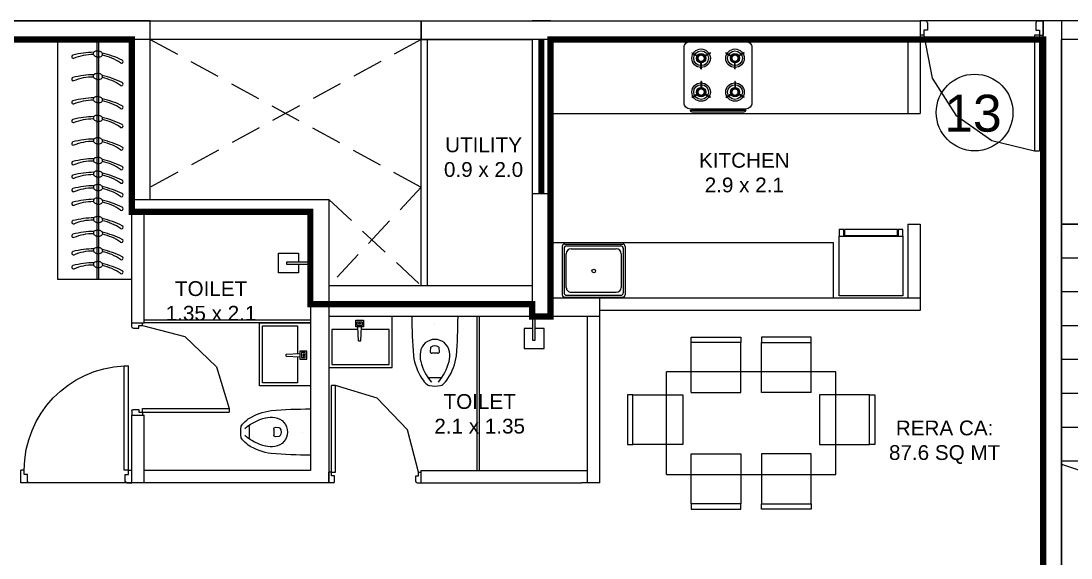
# Model space of a CAD drawing. Header units: inches. Extents: x 27644242 to 29761523, y -859349 to 216979.
# Drawn here: x 29040520 to 29049045, y -401904 to -397543 of the extents above; entities that cross this region are included whole.
import ezdxf

# ---------------------------------------------------------------- set-up
doc = ezdxf.new("R2010")
doc.units = ezdxf.units.IN
doc.header["$MEASUREMENT"] = 0
doc.set_wipeout_variables(frame=1)
doc.linetypes.add('DASHED2', pattern=[0.375, 0.25, -0.125])
doc.linetypes.add('HIDDEN', pattern=[0.375, 0.25, -0.125])
doc.layers.get('Defpoints').update_dxf_attribs({"color": 8})
for name, color, linetype, lineweight in [('AHC-A-DUCT', 14, 'HIDDEN', 5), ('DOOR', 4, 'Continuous', 0), ('DOORS', 1, 'Continuous', 9), ('ELEVATION', 40, 'Continuous', 13), ('FURN', 250, 'Continuous', 0), ('WALL', 7, 'Continuous', 20), ('WINDOW', 162, 'Continuous', 13)]:
    doc.layers.add(name, color=color, linetype=linetype, lineweight=lineweight)
for name, color, linetype in [('KPA Elevation Line 3', 252, 'Continuous'), ('KPA General Plan Line', 1, 'Continuous'), ('KPA Glass', 152, 'Continuous'), ('KPA Stair Line', 253, 'Continuous'), ('KPA Text', 7, 'Continuous'), ('text', 7, 'Continuous')]:
    doc.layers.add(name, color=color, linetype=linetype)
doc.styles.add('AMITS', font='arial.ttf')
doc.styles.get("Standard").update_dxf_attribs({"font": 'swiss.ttf'})

# ---------------------------------------------------------------- blocks, each defined once
blk = doc.blocks.new('A$C69BC79EC')
for p, q in [((980, 3480), (230, 3230)), ((980, 1280), (980, 3480)), ((1730, 3230), (980, 3480)), ((2755, 3480), (2005, 3230)), ((2755, 1280), (2755, 3480)), ((3505, 3230), (2755, 3480))]:
    blk.add_line(p, q)
at = {"layer": 'KPA Elevation Line 3'}
for p, q in [((1730, 1280), (1730, 3480)), ((2005, 3480), (2005, 1280)), ((1730, 3205), (2005, 3205)), ((1730, 1280), (2005, 1280))]:
    blk.add_line(p, q, dxfattribs=at)
at = {"layer": 'KPA General Plan Line'}
blk.add_line((1730, -370), (230, -370), dxfattribs=at)
at = {"layer": 'KPA Glass', "ltscale": 500}
for p, q in [((2855, 4855), (755, 4855)), ((2855, 4780), (755, 4780)), ((2855, 4705), (755, 4705))]:
    blk.add_line(p, q, dxfattribs=at)
at = {"layer": 'KPA Stair Line', "ltscale": 500}
for p, q in [((1730, 3205), (1730, 4705)), ((2005, 3205), (2005, 4705)), ((1730, 1280), (1730, -220)), ((2005, 1280), (2005, -220))]:
    blk.add_line(p, q, dxfattribs=at)
at = {"layer": 'KPA Stair Line'}
for p, q in [((230, 3205), (1730, 3205)), ((2005, 3205), (3505, 3205)), ((230, 2930), (1730, 2930)), ((2005, 2930), (3505, 2930)), ((230, 2655), (1730, 2655)), ((2005, 2655), (3505, 2655)), ((230, 2380), (1730, 2380)), ((2005, 2380), (3505, 2380)), ((230, 2105), (1730, 2105)), ((2005, 2105), (3505, 2105)), ((230, 1830), (1730, 1830)), ((2005, 1830), (3505, 1830)), ((230, 1555), (1730, 1555)), ((2005, 1555), (3505, 1555)), ((230, 1280), (1730, 1280)), ((3505, 1280), (2005, 1280)), ((2005, 1280), (3505, 1280))]:
    blk.add_line(p, q, dxfattribs=at)
at = {"layer": 'WALL', "ltscale": 500}
for p, q in [((755, 4855), (80, 4855)), ((80, -370), (80, 4855)), ((755, 4705), (755, 4855)), ((2855, 4705), (2855, 4855)), ((3655, 4855), (2855, 4855)), ((3655, 4855), (3655, -370)), ((755, 4705), (230, 4705)), ((230, -370), (230, 4705)), ((3505, 4705), (2855, 4705)), ((3505, 4705), (3505, -220)), ((1730, -220), (3505, -220)), ((1730, -220), (1730, -370)), ((80, -370), (230, -370)), ((1730, -370), (3655, -370))]:
    blk.add_line(p, q, dxfattribs=at)
at = {"layer": 'KPA Text', "extrusion": (-0.021168, 5.594e-15, 0.999776)}
for s, p in [('DN', (-1022.8, 877.3, -17.5)), ('UP', (-1034.5, 2659.1, -55.2))]:
    blk.add_text(s, height=150, rotation=90, dxfattribs=at).set_placement(p)
blk = doc.blocks.new('KITCHEN')
at = {"layer": 'FURN'}
for p, q in [((-135610.4, 231798.9, 0), (-135610.4, 232190.1, 0)), ((-135596, 231813.3, 0), (-135596, 232175.7, 0)), ((-135119.8, 232209.5, 0), (-135591, 232209.5, 0)), ((-135134.2, 232195.1, 0), (-135576.6, 232195.1, 0)), ((-135171.7, 232170.8, 0), (-135539.1, 232170.8, 0)), ((-135114.8, 231813.3, 0), (-135114.8, 232175.7, 0)), ((-135100.4, 231798.9, 0), (-135100.4, 232190.1, 0)), ((-135577.9, 231857, 0), (-135577.9, 232131.9, 0)), ((-135132.8, 232131.9, 0), (-135132.8, 231857, 0)), ((-135171.7, 231818.2, 0), (-135539.1, 231818.2, 0)), ((-135119.8, 231779.5, 0), (-135591, 231779.5, 0)), ((-135134.2, 231793.9, 0), (-135576.6, 231793.9, 0))]:
    blk.add_line(p, q, dxfattribs=at)
blk.add_circle((-135356.3, 231997.3, 0), 14.6, dxfattribs=at)
for centre, radius, start, end in [((-135591, 232190.1, 0), 19.4, 89.99995, 179.99995), ((-135576.6, 232175.7, 0), 19.4, 89.99995, 179.99995), ((-135539.1, 232131.9, 0), 38.9, 89.99995, 179.99995), ((-135171.7, 232131.9, 0), 38.9, 359.99995, 89.99995), ((-135134.2, 232175.7, 0), 19.4, 359.99995, 89.99995), ((-135119.8, 232190.1, 0), 19.4, 359.99995, 89.99995), ((-135539.1, 231857, 0), 38.9, 179.99995, 269.99995), ((-135171.7, 231857, 0), 38.9, 269.99995, 359.99995), ((-135591, 231798.9, 0), 19.4, 180.00005, 270.00005), ((-135576.6, 231813.3, 0), 19.4, 180.00005, 270.00005), ((-135134.2, 231813.3, 0), 19.4, 270.00005, 0.00005), ((-135119.8, 231798.9, 0), 19.4, 270.00005, 0.00005)]:
    blk.add_arc(centre, radius, start, end, dxfattribs=at)
blk = doc.blocks.new('A$C3C731254-flat-1')
at = {"layer": 'FURN'}
for p, q in [((-77430.4, -2820), (-77430.7, -2801.7)), ((-77430.4, -2801.7), (-77317.9, -2797)), ((-77430.4, -2820), (-77317.9, -2824.7))]:
    blk.add_line(p, q, dxfattribs=at)
for points in [[(-77233.3, -3060.6), (-77647.7, -3060.6), (-77647.7, -2547.5), (-77233.3, -2547.5)], [(-77262.7, -2843), (-77262.7, -2778.3), (-77317.9, -2778.3), (-77317.9, -2843)], [(-77275, -2830.8), (-77275, -2790.5), (-77305.7, -2790.5), (-77305.7, -2830.8)], [(-77287.2, -2818.6), (-77287.2, -2802.7), (-77293.4, -2802.7), (-77293.4, -2818.6)]]:
    blk.add_lwpolyline(points, close=True, dxfattribs=at)
blk.add_lwpolyline([(-77338.5, -2823.8), (-77338.5, -3036.2), (-77623.2, -3036.2), (-77623.2, -2571.9), (-77338.5, -2571.9), (-77338.5, -2797.8)], dxfattribs=at)
blk = doc.blocks.new('A$C3D5F2F58')
at = {"color": 0, "linetype": 'ByBlock'}
blk.add_wipeout([(187.5, 0), (-187.5, 0), (-185.4, -124.8), (-182.6, -194.2), (-178.7, -263.3), (-175.9, -302), (-169.5, -348.6), (-150.7, -414.8), (-143.6, -432.7), (-131.4, -459.4), (-111.6, -495.4), (-106, -504.2), (-86.3, -529.7), (-71.8, -545.1), (-63.8, -552.7), (-55.8, -558), (-40.6, -562), (-22.7, -564.1), (3.1, -565), (29.6, -563.4), (46.7, -561), (55.8, -558), (74.2, -542.7), (100.9, -511.4), (135.4, -451.2), (158.3, -392.2), (171.2, -340), (178.9, -260.4), (185.1, -136.1), (187.4, -46)], dxfattribs=at)
for p, q in [((-187.5, 0), (187.5, 0)), ((0, -62.5), (0, -62.5)), ((-38.3, -282.4), (-35.8, -255.2)), ((35.8, -255.2), (38.3, -282.4)), ((-24.2, -298), (24.2, -298)), ((-42.5, -496.8), (42.5, -496.8))]:
    blk.add_line(p, q, dxfattribs=at)
at = {"color": 0, "linetype": 'ByBlock', "extrusion": (0, 0, -1)}
for centre, major_axis, ratio, start_param, end_param in [((3903, 5.3), (4087.6, 164.4), 0.940247, 3.100232, 3.182953), ((-3903, 5.4), (-4087.6, 164.4), 0.940247, 3.100232, 3.182953), ((0, -305.1), (84.4, 84.4), 1, 4.07333, 6.922251), ((-27.3, -256), (6.03, 6.03), 1, 4.01894, 4.852375), ((0, -292.3), (-38.2, 38.2), 1, 0.139988, 1.430816), ((27.3, -256), (6.03, 6.03), 1, -0.139979, 0.693472), ((275.8, -257.5), (321.4, 321.4), 1, 3.353441, 3.79389), ((86.9, -319.1), (146.6, 146.6), 1, 3.705861, 4.079165), ((-24.2, -283.7), (10, 10), 1, 2.356198, 4.018929), ((24.2, -283.7), (-10, 10), 1, 2.264265, 3.926995), ((-275.8, -257.5), (-321.4, 321.4), 1, 2.489302, 2.929752), ((-86.9, -319.1), (-146.6, 146.6), 1, 2.204028, 2.577331), ((326.3, -245.8), (-323.4, 323.4), 1, 4.816657, 5.23508), ((-326.3, -245.8), (-323.4, 323.4), 1, 2.618909, 3.037332), ((119.3, -350.5), (192.8, 192.8), 1, 3.092098, 3.328462), ((-42.5, -474.1), (16.1, 16.1), 1, 2.356198, 3.387836), ((42.5, -474.1), (16.1, 16.1), 1, 1.324559, 2.356198), ((-119.3, -350.5), (192.8, 192.8), 1, 1.383935, 1.620298), ((-40.9, -527.4), (24.1, 24.1), 1, 2.528301, 3.092099), ((0, -292.3), (-192.8, 192.8), 1, 3.75489, 4.099099), ((40.9, -527.4), (24.1, 24.1), 1, 1.620298, 2.184095)]:
    blk.add_ellipse(centre, major_axis=major_axis, ratio=ratio, start_param=start_param, end_param=end_param, dxfattribs=at)
blk = doc.blocks.new('A$C3E645E75')
at = {"extrusion": (0, 0, -1), "zscale": -0.9999999999999998, "rotation": 179.9999999999989}
blk.add_blockref('A$C3D5F2F58', (0, 0), dxfattribs=at)
blk = doc.blocks.new('gfff')
at = {"layer": 'FURN'}
for p, q in [((-394.7, 1839.6, 0), (206.2, 1839.8, 0)), ((-393.8, 1839.6, 0), (-393.8, -110.4, 0)), ((-125.4, 1839.7, 0), (-124.9, -110.3, 0)), ((-113.4, 1839.7, 0), (-112.9, -110.3, 0)), ((206.2, 1839.8, 0), (206.2, -110.2, 0)), ((-393.9, -110.4, 0), (207, -110.2, 0))]:
    blk.add_line(p, q, dxfattribs=at)
at = {"layer": 'FURN', "extrusion": (-6.40542e-09, 9.36485e-09, 1)}
for points in [[(-81.4, 1713, 0.144333), (-83, 1721.9, 0.107177), (-90.7, 1731.3, 0.077818), (-101.8, 1737.6, 0.065016), (-116.7, 1741.1, 0.065016), (-132, 1740.7, 0.077818), (-144.2, 1736.8, 0.107177), (-153.6, 1729.1, 0.144333), (-157, 1720.8, 0.144333), (-155.4, 1711.8, 0.107177), (-147.7, 1702.5, 0.077818), (-136.6, 1696.1, 0.065016), (-121.7, 1692.6, 0.065016), (-106.4, 1693, 0.077818), (-94.2, 1696.9, 0.107177), (-84.8, 1704.6, 0.144333)], [(-81.3, 1599.4, 0.144333), (-83, 1608.3, 0.107177), (-90.6, 1617.7, 0.077818), (-101.8, 1624, 0.065016), (-116.7, 1627.5, 0.065016), (-131.9, 1627.1, 0.077818), (-144.1, 1623.2, 0.107177), (-153.5, 1615.6, 0.144333), (-157, 1607.2, 0.144333), (-155.3, 1598.3, 0.107177), (-147.7, 1588.9, 0.077818), (-136.5, 1582.5, 0.065016), (-121.7, 1579, 0.065016), (-106.4, 1579.4, 0.077818), (-94.2, 1583.4, 0.107177), (-84.8, 1591, 0.144333)], [(-81.4, 1458.5, 0.144333), (-83, 1467.4, 0.107177), (-90.7, 1476.8, 0.077818), (-101.8, 1483.1, 0.065016), (-116.7, 1486.6, 0.065016), (-132, 1486.2, 0.077818), (-144.2, 1482.3, 0.107177), (-153.6, 1474.6, 0.144333), (-157, 1466.3, 0.144333), (-155.4, 1457.3, 0.107177), (-147.7, 1448, 0.077818), (-136.6, 1441.6, 0.065016), (-121.7, 1438.1, 0.065016), (-106.4, 1438.5, 0.077818), (-94.2, 1442.4, 0.107177), (-84.8, 1450.1, 0.144333)], [(-81.3, 1347.9, 0.144333), (-83, 1356.8, 0.107177), (-90.6, 1366.2, 0.077818), (-101.8, 1372.5, 0.065016), (-116.7, 1376, 0.065016), (-131.9, 1375.6, 0.077818), (-144.1, 1371.7, 0.107177), (-153.5, 1364.1, 0.144333), (-157, 1355.7, 0.144333), (-155.3, 1346.8, 0.107177), (-147.7, 1337.4, 0.077818), (-136.5, 1331, 0.065016), (-121.7, 1327.5, 0.065016), (-106.4, 1327.9, 0.077818), (-94.2, 1331.9, 0.107177), (-84.8, 1339.5, 0.144333)], [(-81.4, 1198, 0.144333), (-83, 1206.9, 0.107177), (-90.7, 1216.3, 0.077818), (-101.8, 1222.6, 0.065016), (-116.7, 1226.1, 0.065016), (-132, 1225.7, 0.077818), (-144.2, 1221.8, 0.107177), (-153.6, 1214.1, 0.144333), (-157, 1205.8, 0.144333), (-155.4, 1196.8, 0.107177), (-147.7, 1187.5, 0.077818), (-136.6, 1181.1, 0.065016), (-121.7, 1177.6, 0.065016), (-106.4, 1178, 0.077818), (-94.2, 1181.9, 0.107177), (-84.8, 1189.6, 0.144333)], [(-81.3, 1087.4, 0.144333), (-83, 1096.3, 0.107177), (-90.6, 1105.7, 0.077818), (-101.8, 1112, 0.065016), (-116.7, 1115.5, 0.065016), (-131.9, 1115.1, 0.077818), (-144.1, 1111.2, 0.107177), (-153.5, 1103.6, 0.144333), (-157, 1095.2, 0.144333), (-155.3, 1086.3, 0.107177), (-147.7, 1076.9, 0.077818), (-136.5, 1070.5, 0.065016), (-121.7, 1067, 0.065016), (-106.4, 1067.4, 0.077818), (-94.2, 1071.4, 0.107177), (-84.8, 1079, 0.144333)], [(-81.3, 978.6, 0.144333), (-82.9, 987.5, 0.107177), (-90.6, 996.9, 0.077818), (-101.7, 1003.2, 0.065016), (-116.6, 1006.8, 0.065016), (-131.9, 1006.3, 0.077818), (-144.1, 1002.4, 0.107177), (-153.5, 994.8, 0.144333), (-156.9, 986.4, 0.144333), (-155.3, 977.5, 0.107177), (-147.6, 968.1, 0.077818), (-136.5, 961.8, 0.065016), (-121.6, 958.2, 0.065016), (-106.3, 958.6, 0.077818), (-94.1, 962.6, 0.107177), (-84.7, 970.2, 0.144333)], [(-81.2, 868, 0.144333), (-82.9, 876.9, 0.107177), (-90.5, 886.3, 0.077818), (-101.7, 892.6, 0.065016), (-116.6, 896.2, 0.065016), (-131.8, 895.8, 0.077818), (-144, 891.8, 0.107177), (-153.4, 884.2, 0.144333), (-156.9, 875.8, 0.144333), (-155.2, 866.9, 0.107177), (-147.6, 857.5, 0.077818), (-136.4, 851.2, 0.065016), (-121.6, 847.6, 0.065016), (-106.3, 848.1, 0.077818), (-94.1, 852, 0.107177), (-84.7, 859.6, 0.144333)], [(-81.2, 708.6, 0.144333), (-82.8, 717.6, 0.107177), (-90.5, 726.9, 0.077818), (-101.6, 733.3, 0.065016), (-116.5, 736.8, 0.065016), (-131.8, 736.4, 0.077818), (-144, 732.5, 0.107177), (-153.4, 724.8, 0.144333), (-156.8, 716.4, 0.144333), (-155.2, 707.5, 0.107177), (-147.5, 698.1, 0.077818), (-136.4, 691.8, 0.065016), (-121.5, 688.3, 0.065016), (-106.2, 688.7, 0.077818), (-94, 692.6, 0.107177), (-84.6, 700.3, 0.144333)], [(-81.1, 526.4, 0.144333), (-82.7, 535.3, 0.107177), (-90.4, 544.7, 0.077818), (-101.5, 551, 0.065016), (-116.4, 554.6, 0.065016), (-131.7, 554.1, 0.077818), (-143.9, 550.2, 0.107177), (-153.3, 542.6, 0.144333), (-156.7, 534.2, 0.144333), (-155.1, 525.3, 0.107177), (-147.4, 515.9, 0.077818), (-136.3, 509.6, 0.065016), (-121.4, 506, 0.065016), (-106.1, 506.4, 0.077818), (-93.9, 510.4, 0.107177), (-84.5, 518, 0.144333)], [(-81, 374.1, 0.144333), (-82.7, 383.1, 0.107177), (-90.3, 392.4, 0.077818), (-101.5, 398.8, 0.065016), (-116.3, 402.3, 0.065016), (-131.6, 401.9, 0.077818), (-143.8, 398, 0.107177), (-153.2, 390.3, 0.144333), (-156.7, 381.9, 0.144333), (-155, 373, 0.107177), (-147.4, 363.6, 0.077818), (-136.2, 357.3, 0.065016), (-121.3, 353.8, 0.065016), (-106, 354.2, 0.077818), (-93.9, 358.1, 0.107177), (-84.5, 365.8, 0.144333)], [(-80.9, 185.9, 0.144333), (-82.6, 194.8, 0.107177), (-90.2, 204.2, 0.077818), (-101.4, 210.5, 0.065016), (-116.3, 214.1, 0.065016), (-131.5, 213.6, 0.077818), (-143.7, 209.7, 0.107177), (-153.1, 202.1, 0.144333), (-156.6, 193.7, 0.144333), (-154.9, 184.8, 0.107177), (-147.3, 175.4, 0.077818), (-136.1, 169.1, 0.065016), (-121.3, 165.5, 0.065016), (-106, 165.9, 0.077818), (-93.8, 169.9, 0.107177), (-84.4, 177.5, 0.144333)], [(-80.9, 3.6, 0.144333), (-82.5, 12.6, 0.107177), (-90.2, 21.9, 0.077818), (-101.3, 28.3, 0.065016), (-116.2, 31.8, 0.065016), (-131.5, 31.4, 0.077818), (-143.7, 27.5, 0.107177), (-153.1, 19.8, 0.144333), (-156.5, 11.4, 0.144333), (-154.8, 2.5, 0.107177), (-147.2, -6.9, 0.077818), (-136.1, -13.2, 0.065016), (-121.2, -16.7, 0.065016), (-105.9, -16.3, 0.077818), (-93.7, -12.4, 0.107177), (-84.3, -4.7, 0.144333)]]:
    blk.add_lwpolyline(points, format="xyb", close=True, dxfattribs=at)
for points in [[(-86.5, 1702.6, 0.057952), (84.1, 1725.9, 1.08017), (75.6, 1750.8, -0.102886), (-81.9, 1718.9, -0.821198)], [(-86.5, 1589.1, 0.057952), (84.2, 1612.3, 1.08017), (75.7, 1637.2, -0.102886), (-81.8, 1605.3, -0.821198)], [(-86.5, 1448.1, 0.057952), (84.1, 1471.4, 1.08017), (75.6, 1496.3, -0.102886), (-81.9, 1464.4, -0.821198)], [(-86.5, 1337.6, 0.057952), (84.2, 1360.8, 1.08017), (75.7, 1385.7, -0.102886), (-81.8, 1353.8, -0.821198)], [(-86.5, 1187.6, 0.057952), (84.1, 1210.9, 1.08017), (75.6, 1235.8, -0.102886), (-81.9, 1203.9, -0.821198)], [(-86.5, 1077.1, 0.057952), (84.2, 1100.3, 1.08017), (75.7, 1125.2, -0.102886), (-81.8, 1093.3, -0.821198)], [(-86.4, 968.3, 0.057952), (84.2, 991.5, 1.08017), (75.7, 1016.4, -0.102886), (-81.8, 984.5, -0.821198)], [(-86.4, 857.7, 0.057952), (84.3, 880.9, 1.08017), (75.8, 905.9, -0.102886), (-81.7, 873.9, -0.821198)], [(-86.3, 698.3, 0.057952), (84.3, 721.6, 1.08017), (75.8, 746.5, -0.102886), (-81.6, 714.5, -0.821198)], [(-86.2, 516.1, 0.057952), (84.4, 539.3, 1.08017), (75.9, 564.2, -0.102886), (-81.6, 532.3, -0.821198)], [(-86.1, 363.8, 0.057952), (84.5, 387.1, 1.08017), (76, 412, -0.102886), (-81.5, 380, -0.821198)], [(-86.1, 175.6, 0.057952), (84.6, 198.8, 1.08017), (76.1, 223.7, -0.102886), (-81.4, 191.8, -0.821198)], [(-86, -6.7, 0.057952), (84.6, 16.6, 1.08017), (76.1, 41.5, -0.102886), (-81.3, 9.5, -0.821198)]]:
    blk.add_lwpolyline(points, format="xyb", dxfattribs=at)
for centre, radius, start, end in [((-310.6, 1779, 0), 13.2, 55.02116, 243.84954), ((12.1, 2436.2, 0), 745.3, 243.84974, 257.11662), ((-76.8, 2113.1, 0), 394.6, 235.02139, 258.51845), ((-310.5, 1665.4, 0), 13.2, 55.02116, 243.84954), ((12.1, 2322.6, 0), 745.3, 243.84974, 257.11662), ((-76.7, 1999.6, 0), 394.6, 235.02139, 258.51845), ((-310.6, 1524.5, 0), 13.2, 55.02116, 243.84954), ((-76.8, 1858.6, 0), 394.6, 235.02139, 258.51845), ((12.1, 2181.7, 0), 745.3, 243.84974, 257.11662), ((-310.5, 1413.9, 0), 13.2, 55.02116, 243.84954), ((12.1, 2071.1, 0), 745.3, 243.84974, 257.11662), ((-76.7, 1748.1, 0), 394.6, 235.02139, 258.51845), ((-310.6, 1264), 13.2, 55.02116, 243.84954), ((12.1, 1921.2), 745.3, 243.84974, 257.11662), ((-76.8, 1598.1), 394.6, 235.02139, 258.51845), ((-310.5, 1153.4), 13.2, 55.02116, 243.84954), ((12.1, 1810.6), 745.3, 243.84974, 257.11662), ((-76.7, 1487.6), 394.6, 235.02139, 258.51845), ((-310.5, 1044.6), 13.2, 55.02116, 243.84954), ((12.2, 1701.8), 745.3, 243.84974, 257.11662), ((-76.7, 1378.8), 394.6, 235.02139, 258.51845), ((-310.4, 934), 13.2, 55.02116, 243.84954), ((-76.6, 1268.2), 394.6, 235.02139, 258.51845), ((12.2, 1591.2), 745.3, 243.84974, 257.11662), ((-310.4, 774.7), 13.2, 55.02116, 243.84954), ((-76.6, 1108.8), 394.6, 235.02139, 258.51845), ((12.3, 1431.8), 745.3, 243.84974, 257.11662), ((-310.3, 592.4), 13.2, 55.02116, 243.84954), ((-76.5, 926.6), 394.6, 235.02139, 258.51845), ((12.4, 1249.6), 745.3, 243.84974, 257.11662), ((-310.2, 440.2), 13.2, 55.02116, 243.84954), ((12.4, 1097.3), 745.3, 243.84974, 257.11662), ((-76.4, 774.3), 394.6, 235.02139, 258.51845), ((-310.1, 251.9), 13.2, 55.02116, 243.84954), ((-76.4, 586.1), 394.6, 235.02139, 258.51845), ((12.5, 909.1), 745.3, 243.84974, 257.11662), ((-310.1, 69.7), 13.2, 55.02116, 243.84954), ((12.6, 726.8), 745.3, 243.84974, 257.11662), ((-76.3, 403.8), 394.6, 235.02139, 258.51845)]:
    blk.add_arc(centre, radius, start, end, dxfattribs=at)
blk = doc.blocks.new('A$C6E20521E-flatten-1')
at = {"layer": 'DOORS', "color": 251}
for p, q in [((30, 115), (30, 1054.3)), ((70, 1054.3), (30, 1054.3)), ((70, 115), (70, 1054.3)), ((30, 115), (0, 115)), ((0, 0), (0, 115)), ((30, 75), (30, 115)), ((30, 115), (70, 115)), ((970, 75), (970, 115)), ((970, 115), (1000, 115)), ((1000, 0), (1000, 115)), ((0, 0), (1000, 0)), ((60, 75), (30, 75)), ((60, 15), (60, 75)), ((940, 15), (940, 75)), ((940, 75), (970, 75)), ((45, 0), (0, 0)), ((955, 0), (1000, 0))]:
    blk.add_line(p, q, dxfattribs=at)
for points in [[(970, 115), (902.2, 465.5), (708.7, 765.4), (417.3, 971.5), (70, 1054.1)], [(45, 0), (52.5, 2), (58, 7.5), (60, 15)], [(940, 15), (944.4, 4.4), (955, 0)]]:
    blk.add_lwpolyline(points, dxfattribs=at)
blk = doc.blocks.new('A$C6E20521E-flat-1-flatten-1')
at = {"layer": 'DOORS', "color": 251}
for p, q in [((-63, 103.5), (-63, 948.9)), ((-63, 948.9), (-27, 948.9)), ((-27, 103.5), (-27, 948.9)), ((-900, 0), (-900, 103.5)), ((-873, 103.5), (-900, 103.5)), ((-873, 67.5), (-873, 103.5)), ((-27, 103.5), (-63, 103.5)), ((-27, 103.5), (0, 103.5)), ((-27, 67.5), (-27, 103.5)), ((0, 0), (0, 103.5)), ((0, 0), (-900, 0)), ((-846, 67.5), (-873, 67.5)), ((-846, 13.5), (-846, 67.5)), ((-54, 13.5), (-54, 67.5)), ((-54, 67.5), (-27, 67.5)), ((-859.5, 0), (-900, 0)), ((-40.5, 0), (0, 0))]:
    blk.add_line(p, q, dxfattribs=at)
at = {"layer": 'DOORS', "color": 251, "extrusion": (0, 0, -1)}
for centre, major_axis, start_param, end_param in [((-27, 103.5), (-729.3, -428.8), 0.531535, 2.059765), ((-859.5, 13.5), (-11.7, -6.7), 3.665191, 5.235988), ((-40.5, 13.5), (-11.7, -6.7), 5.235988, 6.806784)]:
    blk.add_ellipse(centre, major_axis=major_axis, ratio=1, start_param=start_param, end_param=end_param, dxfattribs=at)
blk = doc.blocks.new('A$C3A956F37-flat-1')
at = {"layer": 'FURN'}
blk.add_line((-168.3, 90.2), (0, 90.2), dxfattribs=at)
for points in [[(-97.1, 66.7), (-97.1, 0), (-258.5, 0), (-258.5, 161.4), (-97.1, 161.4), (-97.1, 90.2)], [(0, 67.1), (-191.4, 67.1), (-191.4, 90.2), (-168.3, 90.2)]]:
    blk.add_lwpolyline(points, dxfattribs=at)
blk = doc.blocks.new('FRDG')
at = {"layer": 'FURN', "color": 8, "lineweight": 0, "extrusion": (3.3432e-08, -6.87431e-09, 1), "elevation": 0.0002}
for points in [[(9345.9976, -728.4923), (9346.5081, -728.4923), (9346.5081, -727.946), (9345.9976, -727.946)], [(9346.5081, -727.946), (9346.5659, -727.946), (9346.5659, -727.986), (9346.5081, -727.986)], [(9346.5139, -727.9917), (9346.5659, -727.9917), (9346.5659, -728.4442), (9346.5139, -728.4442)], [(9346.5081, -728.4523), (9346.5659, -728.4523), (9346.5659, -728.4923), (9346.5081, -728.4923)]]:
    blk.add_lwpolyline(points, close=True, dxfattribs=at)
blk = doc.blocks.new('hob')
at = {"layer": 'FURN', "extrusion": (2e-16, 7.34249e-08, 1)}
for p, q in [((-747640.1, 890446.8), (-747612.6, 890399.1)), ((-747635.8, 890449.3), (-747608.2, 890401.6)), ((-747280.1, 890449.3), (-747307.7, 890401.6)), ((-747275.8, 890446.8), (-747303.3, 890399.1)), ((-747640.1, 890302.2), (-747612.6, 890349.9)), ((-747635.8, 890299.7), (-747608.2, 890347.4)), ((-747510.5, 890377), (-747565.5, 890377)), ((-747510.5, 890372), (-747565.5, 890372)), ((-747405.4, 890377), (-747350.3, 890377)), ((-747405.4, 890372), (-747350.3, 890372)), ((-747280.1, 890299.7), (-747307.7, 890347.4)), ((-747275.8, 890302.2), (-747303.3, 890349.9)), ((-747640.1, 890171.8), (-747612.6, 890124.1)), ((-747635.8, 890174.3), (-747608.2, 890126.6)), ((-747510.5, 890102), (-747565.5, 890102)), ((-747510.5, 890097), (-747565.5, 890097)), ((-747405.4, 890102), (-747350.3, 890102)), ((-747405.4, 890097), (-747350.3, 890097)), ((-747280.1, 890174.3), (-747307.7, 890126.6)), ((-747275.8, 890171.8), (-747303.3, 890124.1)), ((-747640.1, 890027.2), (-747612.6, 890074.9)), ((-747635.8, 890024.7), (-747608.2, 890072.4)), ((-747280.1, 890024.7), (-747307.7, 890072.4)), ((-747275.8, 890027.2), (-747303.3, 890074.9))]:
    blk.add_line(p, q, dxfattribs=at)
at = {"layer": 'FURN', "extrusion": (2e-16, 7.34249e-08, 1), "elevation": 0.1}
for points in [[(-747232.9, 889962), (-747682.9, 889962, -0.414214), (-747732.9, 890012), (-747732.9, 890462, -0.414214), (-747682.9, 890512), (-747232.9, 890512, -0.414214), (-747182.9, 890462), (-747182.9, 890012, -0.414214)], [(-747172.9, 890462, -0.414214), (-747157.9, 890447), (-747157.9, 890027, -0.414214), (-747172.9, 890012), (-747172.9, 890027)]]:
    blk.add_lwpolyline(points, format="xyb", close=True, dxfattribs=at)
at = {"layer": 'FURN', "extrusion": (2e-16, 7.34249e-08, 1), "const_width": 20, "elevation": 0.1}
for points in [[(-747625.4, 890374.5, 1), (-747565.4, 890374.5, 1)], [(-747290.4, 890374.5, 1), (-747350.4, 890374.5, 1)], [(-747625.4, 890099.5, -1), (-747565.4, 890099.5, -1)], [(-747290.4, 890099.5, 1), (-747350.4, 890099.5, 1)]]:
    blk.add_lwpolyline(points, format="xyb", close=True, dxfattribs=at)
at = {"layer": 'FURN', "extrusion": (2e-16, 7.34249e-08, 1)}
for centre, radius in [((-747595.4, 890374.5, 0.1), 75), ((-747595.4, 890374.5, 0.1), 60), ((-747320.4, 890374.5, 0.1), 75), ((-747320.4, 890374.5, 0.1), 60), ((-747595.4, 890374.5, 0.1), 37.5), ((-747320.4, 890374.5, 0.1), 37.5), ((-747595.4, 890099.5, 0.1), 75), ((-747595.4, 890099.5, 0.1), 60), ((-747595.4, 890099.5, 0.1), 37.5), ((-747320.4, 890099.5, 0.1), 75), ((-747320.4, 890099.5, 0.1), 60), ((-747320.4, 890099.5, 0.1), 37.5)]:
    blk.add_circle(centre, radius, dxfattribs=at)
for centre, start, end in [((-747595.4, 890374.5, 0.1), 118.31459, 121.68541), ((-747320.4, 890374.5, 0.1), 58.31459, 61.68541), ((-747320.4, 890374.5, 0.1), 58.31459, 61.68541), ((-747595.4, 890374.5, 0.1), 358.31459, 1.68541), ((-747320.4, 890374.5, 0.1), 178.31459, 181.68541), ((-747595.4, 890374.5, 0.1), 238.31459, 241.68541), ((-747320.4, 890374.5, 0.1), 298.31459, 301.68541), ((-747595.4, 890099.5, 0.1), 118.31459, 121.68541), ((-747595.4, 890099.5, 0.1), 358.31459, 1.68541), ((-747320.4, 890099.5, 0.1), 178.31459, 181.68541), ((-747320.4, 890099.5, 0.1), 58.31459, 61.68541), ((-747320.4, 890099.5, 0.1), 58.31459, 61.68541), ((-747595.4, 890099.5, 0.1), 238.31459, 241.68541), ((-747320.4, 890099.5, 0.1), 298.31459, 301.68541)]:
    blk.add_arc(centre, 85, start, end, dxfattribs=at)
blk = doc.blocks.new('DINING TBALE')
at = {"layer": 'FURN'}
for p, q in [((551.6, 1664.6, 0.3), (551.6, 1709.6, 0.3)), ((551.6, 1709.6, 0.3), (956.6, 1709.6, 0.3)), ((551.6, 1664.6, 0.3), (551.6, 1709.6, 0.3)), ((956.6, 1709.6, 0.3), (956.6, 1664.6, 0.3)), ((1123.3, 1709.6, 0.3), (1123.3, 1664.6, 0.3)), ((1528.3, 1709.6, 0.3), (1123.3, 1709.6, 0.3)), ((1528.3, 1664.6, 0.3), (1528.3, 1709.6, 0.3)), ((1528.3, 1664.6, 0.3), (1528.3, 1709.6, 0.3)), ((956.6, 1664.6, 0.3), (551.6, 1664.6, 0.3)), ((551.6, 1664.6, 0.3), (551.6, 1259.6, 0.3)), ((956.6, 1664.6, 0.3), (551.6, 1664.6, 0.3)), ((956.6, 1259.6, 0.3), (956.6, 1664.6, 0.3)), ((1123.3, 1259.6, 0.3), (1123.3, 1664.6, 0.3)), ((1123.3, 1664.6, 0.3), (1528.3, 1664.6, 0.3)), ((1123.3, 1664.6, 0.3), (1528.3, 1664.6, 0.3)), ((1528.3, 1664.6, 0.3), (1528.3, 1259.6, 0.3)), ((1726.2, 1426.2, 0.3), (353.7, 1426.2, 0.3)), ((353.7, 1426.2, 0.3), (353.7, 594.2, 0.3)), ((1726.2, 1426.2, 0.3), (1726.2, 594.2, 0.3)), ((551.6, 1259.6, 0.3), (956.6, 1259.6, 0.3)), ((1528.3, 1259.6, 0.3), (1123.3, 1259.6, 0.3)), ((35, 1184.3, 0.3), (80, 1184.3, 0.3)), ((35, 779.3, 0.3), (35, 1184.3, 0.3)), ((485, 1184.3, 0.3), (80, 1184.3, 0.3)), ((80, 1184.3, 0.3), (80, 779.3, 0.3)), ((80, 1184.3, 0.3), (80, 779.3, 0.3)), ((485, 779.3, 0.3), (485, 1184.3, 0.3)), ((1594.9, 1184.3, 0.3), (1999.9, 1184.3, 0.3)), ((1594.9, 779.3, 0.3), (1594.9, 1184.3, 0.3)), ((2044.9, 1184.3, 0.3), (1999.9, 1184.3, 0.3)), ((1999.9, 1184.3, 0.3), (1999.9, 779.3, 0.3)), ((1999.9, 1184.3, 0.3), (1999.9, 779.3, 0.3)), ((2044.9, 779.3, 0.3), (2044.9, 1184.3, 0.3)), ((80, 779.3, 0.3), (35, 779.3, 0.3)), ((80, 779.3, 0.3), (35, 779.3, 0.3)), ((80, 779.3, 0.3), (485, 779.3, 0.3)), ((1999.9, 779.3, 0.3), (1594.9, 779.3, 0.3)), ((1999.9, 779.3, 0.3), (2044.9, 779.3, 0.3)), ((1999.9, 779.3, 0.3), (2044.9, 779.3, 0.3)), ((551.6, 760.8, 0.3), (956.6, 760.8, 0.3)), ((551.6, 760.8, 0.3), (551.6, 355.8, 0.3)), ((956.6, 760.8, 0.3), (956.6, 355.8, 0.3)), ((1123.3, 760.8, 0.3), (1123.3, 355.8, 0.3)), ((1528.3, 760.8, 0.3), (1123.3, 760.8, 0.3)), ((1528.3, 760.8, 0.3), (1528.3, 355.8, 0.3)), ((353.7, 594.2, 0.3), (1726.2, 594.2, 0.3)), ((551.6, 355.8, 0.3), (551.6, 310.8, 0.3)), ((551.6, 355.8, 0.3), (551.6, 310.8, 0.3)), ((956.6, 355.8, 0.3), (551.6, 355.8, 0.3)), ((956.6, 355.8, 0.3), (551.6, 355.8, 0.3)), ((956.6, 310.8, 0.3), (956.6, 355.8, 0.3)), ((1123.3, 310.8, 0.3), (1123.3, 355.8, 0.3)), ((1123.3, 355.8, 0.3), (1528.3, 355.8, 0.3)), ((1123.3, 355.8, 0.3), (1528.3, 355.8, 0.3)), ((1528.3, 355.8, 0.3), (1528.3, 310.8, 0.3)), ((1528.3, 355.8, 0.3), (1528.3, 310.8, 0.3)), ((551.6, 310.8, 0.3), (956.6, 310.8, 0.3)), ((1528.3, 310.8, 0.3), (1123.3, 310.8, 0.3))]:
    blk.add_line(p, q, dxfattribs=at)
blk = doc.blocks.new('A$C65A37FE3-flatten-3')
at = {"layer": 'DOOR', "color": 252, "true_color": 0x939598}
for p, q in [((0, -33.8), (0, 0)), ((0, 0), (86.3, 0)), ((11.3, -45), (56.3, -45)), ((56.3, -45), (56.3, -22.5)), ((56.3, -22.5), (86.3, -22.5)), ((86.3, -22.5), (86.3, 0)), ((86.3, -22.5), (86.3, -52.5)), ((86.3, -22.5), (791, -22.5)), ((86.3, -52.5), (791, -52.5)), ((791, -52.5), (791, -22.5)), ((0, -716.5), (0, -750.2)), ((0, -750.2), (86.3, -750.2)), ((11.3, -705.2), (56.3, -705.2)), ((56.3, -705.2), (56.3, -727.7)), ((56.3, -727.7), (86.3, -727.7)), ((86.3, -727.7), (86.3, -750.2))]:
    blk.add_line(p, q, dxfattribs=at)
for points in [[(0, -33.8), (3.3, -41.7), (11.3, -45)], [(86.3, -727.7), (430.2, -638.2), (686.8, -392.3), (790.8, -52.5)], [(11.3, -705.2), (5.6, -706.7), (1.5, -710.8), (0, -716.5)]]:
    blk.add_lwpolyline(points, dxfattribs=at)

msp = doc.modelspace()

# ---------------------------------------------------------------- linework, layer by layer
at = {"ltscale": 500}
for p, q in [((29044669.5, -398942.7), (29044819.5, -398942.7)), ((29043769.8, -401292.7), (29043769.8, -401192.7))]:
    msp.add_line(p, q, dxfattribs=at)
at = {"layer": 'AHC-A-DUCT', "linetype": 'DASHED2', "ltscale": 1000}
for p, q in [((29041569.5, -397692.7), (29043769.5, -398892.7)), ((29043769.5, -397692.7), (29041569.5, -398892.7)), ((29043769.5, -398892.7), (29043019.5, -399692.7)), ((29043019.5, -398992.7), (29043769.5, -399692.7))]:
    msp.add_line(p, q, dxfattribs=at)
at = {"layer": 'Defpoints', "ltscale": 500}
msp.add_lwpolyline([(29048819.5, -397692.7, 50, 50, 0), (29044819.5, -397692.7, 50, 50, 0), (29044819.5, -399942.7, 50, 50, 0), (29044669.5, -399942.7, 50, 50, 0), (29044669.5, -399842.7, 50, 50, 0), (29042869.5, -399842.7, 50, 50, 0), (29042869.5, -399092.7, 50, 50, 0), (29041419.5, -399092.7, 50, 50, 0), (29041419.5, -397692.7, 50, 50, 0), (29037219.5, -397692.7, 50, 50, 0), (29037219.5, -400692.7, 50, 50, 0), (29038019.5, -400692.7, 50, 50, 0), (29038019.5, -402292.7, 50, 50, 0), (29037219.5, -402292.7, 50, 50, 0), (29037219.5, -405892.9, 50, 50, 0), (29041519.5, -405892.9, 50, 50, 0), (29041519.5, -405892.7, 50, 50, 0), (29045219.5, -405892.7, 50, 50, 0), (29045219.5, -405892.7, 50, 50, 0), (29048819.5, -405892.7, 50, 50, 0), (29048819.5, -397692.7, 50, 50, 0)], format="xyseb", dxfattribs=at)
at = {"layer": 'ELEVATION', "ltscale": 500, "const_width": 10}
msp.add_lwpolyline([(29043321.1, -397542.7), (29033830.1, -397542.7), (29033830.1, -402341.7), (29037069.5, -402341.7), (29037069.5, -406642.7), (29045069.5, -406642.7), (29045069.5, -406642.7)], dxfattribs=at)
at = {"layer": 'ELEVATION', "ltscale": 500}
msp.add_lwpolyline([(29044669.5, -399692.7), (29043769.5, -399692.7), (29043769.5, -397692.7), (29044669.5, -397692.7)], close=True, dxfattribs=at)
msp.add_lwpolyline([(29043819.5, -399692.7), (29043819.5, -397692.7), (29044619.5, -397692.7), (29044669.5, -397692.7)], dxfattribs=at)
at = {"layer": 'FURN', "ltscale": 500}
for p, q in [((29044819.5, -398292.7), (29047719.5, -398292.7)), ((29044819.5, -399342.7), (29047114.9, -399342.7)), ((29047114.9, -399342.7), (29047114.9, -399792.7)), ((29044219.5, -399942.7), (29044219.5, -401192.7)), ((29044239.5, -399942.7), (29044239.5, -401192.7)), ((29042869.6, -399972.7), (29041519.5, -399972.7)), ((29042869.6, -399992.7), (29041519.5, -399992.7))]:
    msp.add_line(p, q, dxfattribs=at)
at = {"layer": 'text', "color": 1, "ltscale": 500}
msp.add_circle((29048262.7, -398286), 311.4, dxfattribs=at)
at = {"layer": 'WALL', "ltscale": 500}
for p, q in [((29041569.5, -397542.7), (29037069.5, -397542.7)), ((29044819.5, -397542.7), (29044669.5, -397542.7)), ((29047819.5, -397542.7), (29047819.5, -397692.7)), ((29047819.5, -397542.7), (29047819.5, -398292.7)), ((29048969.5, -397542.7), (29048819.5, -397542.7)), ((29041569.5, -397692.7), (29037219.5, -397692.7)), ((29047719.5, -397692.7), (29047719.5, -398292.7)), ((29047719.5, -398292.7), (29047819.5, -398292.7)), ((29041419.5, -399992.7), (29041419.5, -398992.7)), ((29041419.5, -398992.7), (29043019.5, -398992.7)), ((29043019.5, -398992.7), (29043019.5, -401292.7)), ((29044669.5, -398942.7), (29044669.5, -399942.7)), ((29044669.5, -398942.7), (29044819.5, -398942.7)), ((29044819.5, -398942.7), (29044819.5, -399792.7)), ((29041519.5, -399992.7), (29041519.5, -399092.7)), ((29041519.5, -399092.7), (29042869.5, -399092.7)), ((29047719.5, -399192.7), (29047719.5, -399792.7)), ((29047719.5, -399192.7), (29047819.5, -399192.7)), ((29047819.5, -399192.7), (29047819.5, -399792.7)), ((29044669.5, -399692.7), (29043019.5, -399692.7)), ((29044669.5, -399842.7), (29043019.5, -399842.7)), ((29045219.5, -399792.7), (29044819.5, -399792.7)), ((29047819.5, -399792.7), (29045219.5, -399792.7)), ((29045219.5, -399942.7), (29044669.5, -399942.7)), ((29045119.5, -401292.7), (29045119.5, -399942.7)), ((29041419.5, -399992.7, 0), (29041519.5, -399992.7)), ((29041419.5, -401292.7), (29041419.5, -400742.7)), ((29042869.5, -401192.7), (29041519.5, -401192.7)), ((29043769.8, -401192.7), (29045119.5, -401192.7)), ((29043019.5, -401292.7), (29041419.5, -401292.7)), ((29043769.8, -401292.7), (29045069.5, -401292.7)), ((29045219.5, -401292.7), (29045069.5, -401292.7))]:
    msp.add_line(p, q, dxfattribs=at)
at = {"layer": 'WALL', "transparency": 33554687}
for p, q in [((29041569.5, -398992.7), (29041569.5, -397542.7)), ((29041419.5, -398992.7), (29041419.5, -397692.7)), ((29041519.5, -399942.7), (29041519.5, -399092.7)), ((29041419.5, -400742.7), (29041519.5, -400742.7)), ((29041519.5, -401292.7), (29041519.5, -400742.7))]:
    msp.add_line(p, q, dxfattribs=at)
at = {"layer": 'WALL'}
for p, q in [((29048819.5, -406042.7), (29048819.5, -397542.7)), ((29048969.5, -397542.7), (29048969.5, -406042.7)), ((29045219.5, -401292.7), (29045219.5, -399792.7))]:
    msp.add_line(p, q, dxfattribs=at)
at = {"layer": 'WALL', "ltscale": 500}
msp.add_lwpolyline([(29041569.5, -397542.7), (29043769.5, -397542.7), (29043769.5, -397692.7), (29041569.5, -397692.7)], close=True, dxfattribs=at)
for points in [[(29047719.5, -397692.7), (29043769.5, -397692.7), (29043769.5, -397542.7), (29047819.5, -397542.7)], [(29047819.5, -399792.7), (29047819.5, -399892.7)], [(29047819.5, -399892.7), (29045219.5, -399892.7)]]:
    msp.add_lwpolyline(points, dxfattribs=at)
at = {"layer": 'WINDOW', "ltscale": 500, "const_width": 50}
msp.add_lwpolyline([(29044744.5, -397692.7), (29044744.5, -398942.7)], dxfattribs=at)

# ---------------------------------------------------------------- block references
at = {"ltscale": 500, "rotation": 180}
msp.add_blockref('A$C69BC79EC', (29052474.5, -397912.7), dxfattribs=at)
for name, p in [('A$C3A956F37-flat-1', (29042869.6, -399588.3)), ('A$C3C731254-flat-1', (29120102.8, -397445.3))]:
    msp.add_blockref(name, p)
at = {"xscale": -1, "rotation": 270}
for name, p in [('A$C3C731254-flat-1', (29046080.1, -322709.4)), ('A$C3A956F37-flat-1', (29044605.3, -399942.7))]:
    msp.add_blockref(name, p, dxfattribs=at)
at = {"layer": 'DOOR', "ltscale": 500}
msp.add_blockref('A$C6E20521E-flat-1-flatten-1', (29041419.5, -401292.7), dxfattribs=at)
at = {"layer": 'FURN', "ltscale": 500, "rotation": 180}
msp.add_blockref('gfff', (29041025.7, -397803.2, 0), dxfattribs=at)
at = {"layer": 'FURN'}
for name, p, rotation in [('hob', (28155942.5, -1145440.5, 0), 270.0000000000088), ('KITCHEN', (28909814.2, -167575.2, 0), 180)]:
    msp.add_blockref(name, p, dxfattribs=dict(at, rotation=rotation))
at = {"layer": 'FURN', "extrusion": (-6.40542e-09, -9.36485e-09, 1), "xscale": -950.0000000000178, "yscale": 950.0000000000115, "zscale": 950.0000000000107, "rotation": 269.9749165264673}
msp.add_blockref('FRDG', (29735342.2, -9278775.3, -0.1), dxfattribs=at)
at = {"layer": 'FURN', "ltscale": 1000, "rotation": 180}
msp.add_blockref('DINING TBALE', (29047488.4, -399798.5, -0.3), dxfattribs=at)
at = {"layer": 'WALL', "ltscale": 500, "rotation": 180}
msp.add_blockref('A$C6E20521E-flatten-1', (29048819.5, -397542.7), dxfattribs=at)
at = {"layer": 'WALL', "ltscale": 500, "xscale": -1, "rotation": 179.9999999999991}
msp.add_blockref('A$C65A37FE3-flatten-3', (29041419.5, -400743), dxfattribs=at)

# ---------------------------------------------------------------- texts
at = {"layer": 'text', "color": 1, "ltscale": 100, "insert": (29047876.8, -398141.5), "char_height": 300, "width": 744.906, "attachment_point": 1, "style": 'AMITS'}
msp.add_mtext('\\pxqc;13', dxfattribs=at)
at = {"layer": 'text', "ltscale": 100, "char_height": 120, "width": 1715.235, "attachment_point": 3, "style": 'AMITS'}
for s, insert in [('\\pxqc;UTILITY\\P0.9 x 2.0', (29045133, -398488.5)), ('\\pxqc;KITCHEN\\P2.9 x 2.1', (29047250.4, -398613.9)), ('\\pxqc;TOILET\\P1.35 x 2.1', (29042920.4, -399655.9)), ('\\pxqc;TOILET\\P2.1 x 1.35', (29045101.5, -400572.7)), ('\\pxqc;RERA CA: \\P87.6 SQ MT', (29048876.6, -400787.4))]:
    msp.add_mtext(s, dxfattribs=dict(at, insert=insert))

# ---------------------------------------------------------------- next in the draw order: block references
at = {"layer": 'FURN', "extrusion": (0, 0, -1), "xscale": -1, "zscale": -1, "rotation": 180.0002197302558}
msp.add_blockref('A$C3E645E75', (-29043880.4, -399942.7), dxfattribs=at)
at = {"layer": 'FURN', "extrusion": (0, 0, -1), "zscale": -1, "rotation": 269.999780269744}
msp.add_blockref('A$C3E645E75', (-29042869.5, -400880.6), dxfattribs=at)

# ---------------------------------------------------------------- next in the draw order: linework, layer by layer
at = {"layer": 'ELEVATION', "ltscale": 500}
msp.add_line((29044669.5, -399942.7), (29043019.5, -399942.7), dxfattribs=at)
at = {"layer": 'WALL', "ltscale": 500}
msp.add_line((29042869.5, -399092.7), (29042869.5, -401192.7), dxfattribs=at)

# ---------------------------------------------------------------- next in the draw order: block references
at = {"layer": 'WALL', "ltscale": 500, "rotation": 90.00000000000097}
msp.add_blockref('A$C65A37FE3-flatten-3', (29043019.5, -401292.7), dxfattribs=at)

doc.saveas('drawing.dxf')
